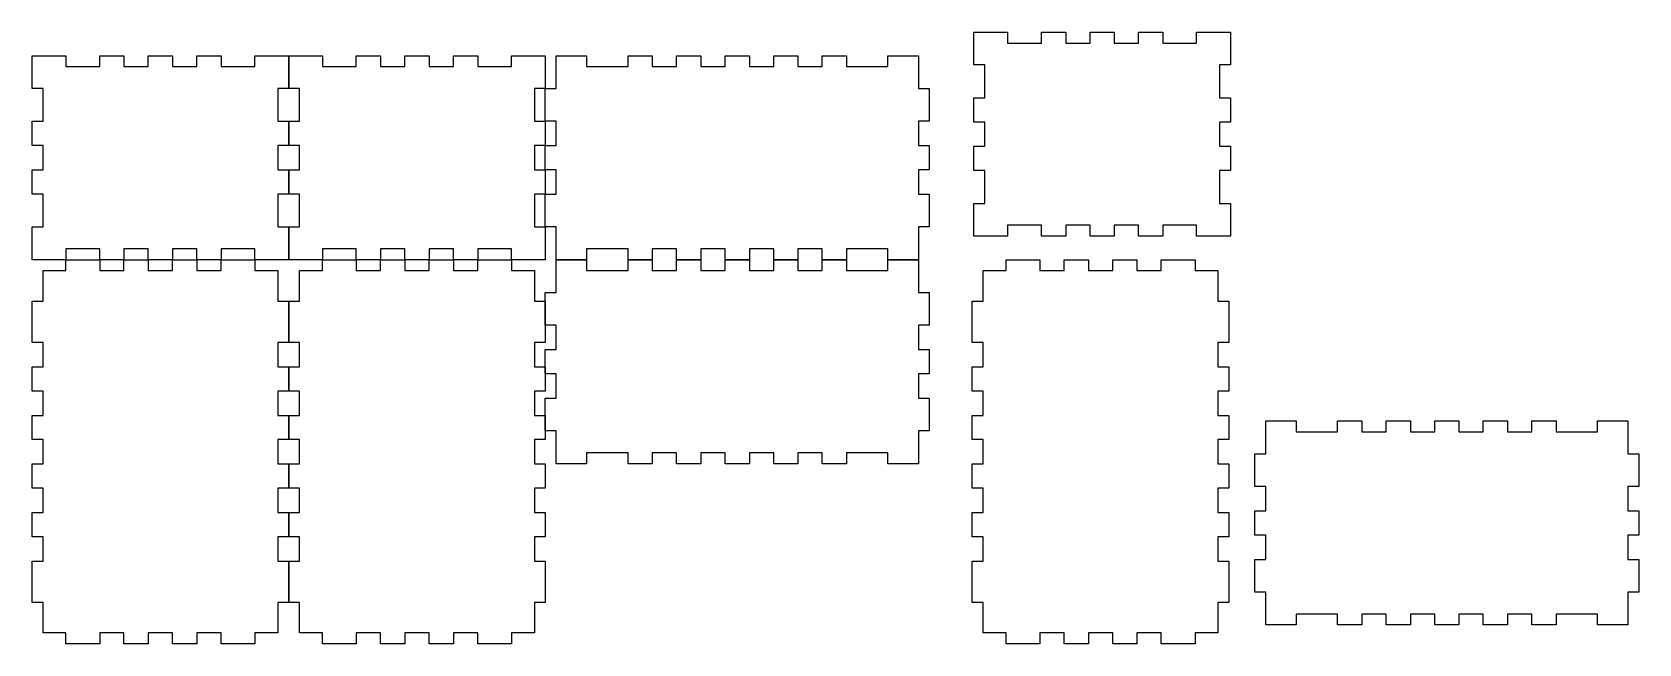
# Model space of a CAD drawing. Extents: x 6 to 403, y 6 to 157.
import ezdxf

# ---------------------------------------------------------------- set-up
doc = ezdxf.new("R2010")
doc.units = 0
doc.layers.get('0').update_dxf_attribs({"linetype": 'CONTINUOUS'})

msp = doc.modelspace()

# ---------------------------------------------------------------- linework, layer by layer
at = {"color": 7}
for p, q in [((6, 151.3), (14.35, 151.3)), ((6, 143.2), (6, 151.3)), ((14.35, 151.3), (14.35, 148.6)), ((22.7, 148.6), (22.7, 151.3)), ((22.7, 151.3), (28.7, 151.3)), ((28.7, 151.3), (28.7, 148.6)), ((34.7, 148.6), (34.7, 151.3)), ((34.7, 151.3), (40.7, 151.3)), ((40.7, 151.3), (40.7, 148.6)), ((46.7, 148.6), (46.7, 151.3)), ((46.7, 151.3), (52.7, 151.3)), ((52.7, 151.3), (52.7, 148.6)), ((61.05, 148.6), (61.05, 151.3)), ((61.05, 151.3), (69.4, 151.3)), ((69.4, 151.3), (69.4, 143.2)), ((69.4, 151.3), (77.75, 151.3)), ((69.4, 143.2), (69.4, 151.3)), ((77.75, 151.3), (77.75, 148.6)), ((86.1, 148.6), (86.1, 151.3)), ((86.1, 151.3), (92.1, 151.3)), ((92.1, 151.3), (92.1, 148.6)), ((98.1, 148.6), (98.1, 151.3)), ((98.1, 151.3), (104.1, 151.3)), ((104.1, 151.3), (104.1, 148.6)), ((110.1, 148.6), (110.1, 151.3)), ((110.1, 151.3), (116.1, 151.3)), ((116.1, 151.3), (116.1, 148.6)), ((124.45, 148.6), (124.45, 151.3)), ((124.45, 151.3), (132.8, 151.3)), ((132.8, 151.3), (132.8, 143.2)), ((135.5, 151.3), (143.03, 151.3)), ((135.5, 143.2), (135.5, 151.3)), ((143.03, 151.3), (143.03, 148.6)), ((153.25, 148.6), (153.25, 151.3)), ((153.25, 151.3), (159.25, 151.3)), ((159.25, 151.3), (159.25, 148.6)), ((165.25, 148.6), (165.25, 151.3)), ((165.25, 151.3), (171.25, 151.3)), ((171.25, 151.3), (171.25, 148.6)), ((177.25, 148.6), (177.25, 151.3)), ((177.25, 151.3), (183.25, 151.3)), ((183.25, 151.3), (183.25, 148.6)), ((189.25, 148.6), (189.25, 151.3)), ((189.25, 151.3), (195.25, 151.3)), ((195.25, 151.3), (195.25, 148.6)), ((201.25, 148.6), (201.25, 151.3)), ((201.25, 151.3), (207.25, 151.3)), ((207.25, 151.3), (207.25, 148.6)), ((217.48, 148.6), (217.48, 151.3)), ((217.48, 151.3), (225, 151.3)), ((225, 151.3), (225, 143.2)), ((14.35, 148.6), (22.7, 148.6)), ((28.7, 148.6), (34.7, 148.6)), ((40.7, 148.6), (46.7, 148.6)), ((52.7, 148.6), (61.05, 148.6)), ((77.75, 148.6), (86.1, 148.6)), ((92.1, 148.6), (98.1, 148.6)), ((104.1, 148.6), (110.1, 148.6)), ((116.1, 148.6), (124.45, 148.6)), ((143.03, 148.6), (153.25, 148.6)), ((159.25, 148.6), (165.25, 148.6)), ((171.25, 148.6), (177.25, 148.6)), ((183.25, 148.6), (189.25, 148.6)), ((195.25, 148.6), (201.25, 148.6)), ((207.25, 148.6), (217.48, 148.6)), ((8.7, 143.2), (6, 143.2)), ((8.7, 135.1), (8.7, 143.2)), ((69.4, 143.2), (66.7, 143.2)), ((66.7, 143.2), (66.7, 135.1)), ((72.1, 143.2), (69.4, 143.2)), ((72.1, 135.1), (72.1, 143.2)), ((132.8, 143.2), (130.1, 143.2)), ((130.1, 143.2), (130.1, 135.1)), ((132.8, 135.1), (132.8, 143.2)), ((132.8, 143.2), (135.5, 143.2)), ((225, 143.2), (227.7, 143.2)), ((227.7, 143.2), (227.7, 135.1)), ((6, 129.1), (6, 135.1)), ((6, 135.1), (8.7, 135.1)), ((66.7, 135.1), (69.4, 135.1)), ((69.4, 135.1), (69.4, 129.1)), ((69.4, 129.1), (69.4, 135.1)), ((69.4, 135.1), (72.1, 135.1)), ((130.1, 135.1), (132.8, 135.1)), ((132.8, 135.1), (132.8, 129.1)), ((135.5, 135.1), (132.8, 135.1)), ((135.5, 129.1), (135.5, 135.1)), ((227.7, 135.1), (225, 135.1)), ((225, 135.1), (225, 129.1)), ((8.7, 129.1), (6, 129.1)), ((8.7, 123.1), (8.7, 129.1)), ((69.4, 129.1), (66.7, 129.1)), ((66.7, 129.1), (66.7, 123.1)), ((72.1, 129.1), (69.4, 129.1)), ((72.1, 123.1), (72.1, 129.1)), ((132.8, 129.1), (130.1, 129.1)), ((130.1, 129.1), (130.1, 123.1)), ((132.8, 123.1), (132.8, 129.1)), ((132.8, 129.1), (135.5, 129.1)), ((225, 129.1), (227.7, 129.1)), ((227.7, 129.1), (227.7, 123.1)), ((6, 117.1), (6, 123.1)), ((6, 123.1), (8.7, 123.1)), ((66.7, 123.1), (69.4, 123.1)), ((69.4, 123.1), (69.4, 117.1)), ((69.4, 117.1), (69.4, 123.1)), ((69.4, 123.1), (72.1, 123.1)), ((130.1, 123.1), (132.8, 123.1)), ((132.8, 123.1), (132.8, 117.1)), ((135.5, 123.1), (132.8, 123.1)), ((135.5, 117.1), (135.5, 123.1)), ((227.7, 123.1), (225, 123.1)), ((225, 123.1), (225, 117.1)), ((8.7, 117.1), (6, 117.1)), ((8.7, 109), (8.7, 117.1)), ((69.4, 117.1), (66.7, 117.1)), ((66.7, 117.1), (66.7, 109)), ((72.1, 117.1), (69.4, 117.1)), ((72.1, 109), (72.1, 117.1)), ((132.8, 117.1), (130.1, 117.1)), ((130.1, 117.1), (130.1, 109)), ((132.8, 109), (132.8, 117.1)), ((132.8, 117.1), (135.5, 117.1)), ((225, 117.1), (227.7, 117.1)), ((227.7, 117.1), (227.7, 109)), ((6, 100.9), (6, 109)), ((6, 109), (8.7, 109)), ((66.7, 109), (69.4, 109)), ((69.4, 109), (69.4, 100.9)), ((69.4, 100.9), (69.4, 109)), ((69.4, 109), (72.1, 109)), ((130.1, 109), (132.8, 109)), ((132.8, 109), (132.8, 100.9)), ((135.5, 109), (132.8, 109)), ((135.5, 100.9), (135.5, 109)), ((227.7, 109), (225, 109)), ((225, 109), (225, 100.9)), ((22.7, 103.6), (14.35, 103.6)), ((14.35, 103.6), (14.35, 100.9)), ((22.7, 100.9), (22.7, 103.6)), ((34.7, 103.6), (28.7, 103.6)), ((28.7, 103.6), (28.7, 100.9)), ((34.7, 100.9), (34.7, 103.6)), ((46.7, 103.6), (40.7, 103.6)), ((40.7, 103.6), (40.7, 100.9)), ((46.7, 100.9), (46.7, 103.6)), ((61.05, 103.6), (52.7, 103.6)), ((52.7, 103.6), (52.7, 100.9)), ((61.05, 100.9), (61.05, 103.6)), ((86.1, 103.6), (77.75, 103.6)), ((77.75, 103.6), (77.75, 100.9)), ((86.1, 100.9), (86.1, 103.6)), ((98.1, 103.6), (92.1, 103.6)), ((92.1, 103.6), (92.1, 100.9)), ((98.1, 100.9), (98.1, 103.6)), ((110.1, 103.6), (104.1, 103.6)), ((104.1, 103.6), (104.1, 100.9)), ((110.1, 100.9), (110.1, 103.6)), ((124.45, 103.6), (116.1, 103.6)), ((116.1, 103.6), (116.1, 100.9)), ((124.45, 100.9), (124.45, 103.6)), ((153.25, 103.6), (143.03, 103.6)), ((143.03, 103.6), (143.03, 100.9)), ((153.25, 100.9), (153.25, 103.6)), ((165.25, 103.6), (159.25, 103.6)), ((159.25, 103.6), (159.25, 100.9)), ((165.25, 100.9), (165.25, 103.6)), ((177.25, 103.6), (171.25, 103.6)), ((171.25, 103.6), (171.25, 100.9)), ((177.25, 100.9), (177.25, 103.6)), ((189.25, 103.6), (183.25, 103.6)), ((183.25, 103.6), (183.25, 100.9)), ((189.25, 100.9), (189.25, 103.6)), ((201.25, 103.6), (195.25, 103.6)), ((195.25, 103.6), (195.25, 100.9)), ((201.25, 100.9), (201.25, 103.6)), ((217.48, 103.6), (207.25, 103.6)), ((207.25, 103.6), (207.25, 100.9)), ((217.48, 100.9), (217.48, 103.6)), ((14.35, 100.9), (6, 100.9)), ((14.35, 98.2), (14.35, 100.9)), ((14.35, 100.9), (22.7, 100.9)), ((28.7, 100.9), (22.7, 100.9)), ((22.7, 100.9), (22.7, 98.2)), ((28.7, 98.2), (28.7, 100.9)), ((28.7, 100.9), (34.7, 100.9)), ((40.7, 100.9), (34.7, 100.9)), ((34.7, 100.9), (34.7, 98.2)), ((40.7, 98.2), (40.7, 100.9)), ((40.7, 100.9), (46.7, 100.9)), ((52.7, 100.9), (46.7, 100.9)), ((46.7, 100.9), (46.7, 98.2)), ((52.7, 98.2), (52.7, 100.9)), ((52.7, 100.9), (61.05, 100.9)), ((69.4, 100.9), (61.05, 100.9)), ((61.05, 100.9), (61.05, 98.2)), ((77.75, 100.9), (69.4, 100.9)), ((77.75, 98.2), (77.75, 100.9)), ((77.75, 100.9), (86.1, 100.9)), ((92.1, 100.9), (86.1, 100.9)), ((86.1, 100.9), (86.1, 98.2)), ((92.1, 98.2), (92.1, 100.9)), ((92.1, 100.9), (98.1, 100.9)), ((104.1, 100.9), (98.1, 100.9)), ((98.1, 100.9), (98.1, 98.2)), ((104.1, 98.2), (104.1, 100.9)), ((104.1, 100.9), (110.1, 100.9)), ((116.1, 100.9), (110.1, 100.9)), ((110.1, 100.9), (110.1, 98.2)), ((116.1, 98.2), (116.1, 100.9)), ((116.1, 100.9), (124.45, 100.9)), ((132.8, 100.9), (124.45, 100.9)), ((124.45, 100.9), (124.45, 98.2)), ((143.03, 100.9), (135.5, 100.9)), ((135.5, 100.9), (143.03, 100.9)), ((135.5, 92.8), (135.5, 100.9)), ((143.03, 100.9), (143.03, 98.2)), ((159.25, 100.9), (153.25, 100.9)), ((153.25, 98.2), (153.25, 100.9)), ((153.25, 100.9), (159.25, 100.9)), ((159.25, 100.9), (159.25, 98.2)), ((171.25, 100.9), (165.25, 100.9)), ((165.25, 98.2), (165.25, 100.9)), ((165.25, 100.9), (171.25, 100.9)), ((171.25, 100.9), (171.25, 98.2)), ((183.25, 100.9), (177.25, 100.9)), ((177.25, 98.2), (177.25, 100.9)), ((177.25, 100.9), (183.25, 100.9)), ((183.25, 100.9), (183.25, 98.2)), ((195.25, 100.9), (189.25, 100.9)), ((189.25, 98.2), (189.25, 100.9)), ((189.25, 100.9), (195.25, 100.9)), ((195.25, 100.9), (195.25, 98.2)), ((207.25, 100.9), (201.25, 100.9)), ((201.25, 98.2), (201.25, 100.9)), ((201.25, 100.9), (207.25, 100.9)), ((207.25, 100.9), (207.25, 98.2)), ((225, 100.9), (217.48, 100.9)), ((217.48, 98.2), (217.48, 100.9)), ((217.48, 100.9), (225, 100.9)), ((225, 100.9), (225, 92.8)), ((8.7, 98.2), (14.35, 98.2)), ((8.7, 90.67), (8.7, 98.2)), ((22.7, 98.2), (28.7, 98.2)), ((34.7, 98.2), (40.7, 98.2)), ((46.7, 98.2), (52.7, 98.2)), ((61.05, 98.2), (66.7, 98.2)), ((66.7, 98.2), (66.7, 90.67)), ((72.1, 98.2), (77.75, 98.2)), ((72.1, 90.67), (72.1, 98.2)), ((86.1, 98.2), (92.1, 98.2)), ((98.1, 98.2), (104.1, 98.2)), ((110.1, 98.2), (116.1, 98.2)), ((124.45, 98.2), (130.1, 98.2)), ((130.1, 98.2), (130.1, 90.67)), ((143.03, 98.2), (153.25, 98.2)), ((159.25, 98.2), (165.25, 98.2)), ((171.25, 98.2), (177.25, 98.2)), ((183.25, 98.2), (189.25, 98.2)), ((195.25, 98.2), (201.25, 98.2)), ((207.25, 98.2), (217.48, 98.2)), ((132.8, 84.7), (132.8, 92.8)), ((132.8, 92.8), (135.5, 92.8)), ((225, 92.8), (227.7, 92.8)), ((227.7, 92.8), (227.7, 84.7)), ((6, 80.45), (6, 90.67)), ((6, 90.67), (8.7, 90.67)), ((66.7, 90.67), (69.4, 90.67)), ((69.4, 90.67), (69.4, 80.45)), ((69.4, 80.45), (69.4, 90.67)), ((69.4, 90.67), (72.1, 90.67)), ((130.1, 90.67), (132.8, 90.67)), ((132.8, 90.67), (132.8, 80.45)), ((135.5, 84.7), (132.8, 84.7)), ((135.5, 78.7), (135.5, 84.7)), ((227.7, 84.7), (225, 84.7)), ((225, 84.7), (225, 78.7)), ((8.7, 80.45), (6, 80.45)), ((8.7, 74.45), (8.7, 80.45)), ((69.4, 80.45), (66.7, 80.45)), ((66.7, 80.45), (66.7, 74.45)), ((72.1, 80.45), (69.4, 80.45)), ((72.1, 74.45), (72.1, 80.45)), ((132.8, 80.45), (130.1, 80.45)), ((130.1, 80.45), (130.1, 74.45)), ((132.8, 72.7), (132.8, 78.7)), ((132.8, 78.7), (135.5, 78.7)), ((225, 78.7), (227.7, 78.7)), ((227.7, 78.7), (227.7, 72.7)), ((6, 68.45), (6, 74.45)), ((6, 74.45), (8.7, 74.45)), ((66.7, 74.45), (69.4, 74.45)), ((69.4, 74.45), (69.4, 68.45)), ((69.4, 68.45), (69.4, 74.45)), ((69.4, 74.45), (72.1, 74.45)), ((130.1, 74.45), (132.8, 74.45)), ((132.8, 74.45), (132.8, 68.45)), ((135.5, 72.7), (132.8, 72.7)), ((135.5, 66.7), (135.5, 72.7)), ((227.7, 72.7), (225, 72.7)), ((225, 72.7), (225, 66.7)), ((8.7, 68.45), (6, 68.45)), ((8.7, 62.45), (8.7, 68.45)), ((69.4, 68.45), (66.7, 68.45)), ((66.7, 68.45), (66.7, 62.45)), ((72.1, 68.45), (69.4, 68.45)), ((72.1, 62.45), (72.1, 68.45)), ((132.8, 68.45), (130.1, 68.45)), ((130.1, 68.45), (130.1, 62.45)), ((132.8, 58.6), (132.8, 66.7)), ((132.8, 66.7), (135.5, 66.7)), ((225, 66.7), (227.7, 66.7)), ((227.7, 66.7), (227.7, 58.6)), ((6, 56.45), (6, 62.45)), ((6, 62.45), (8.7, 62.45)), ((66.7, 62.45), (69.4, 62.45)), ((69.4, 62.45), (69.4, 56.45)), ((69.4, 56.45), (69.4, 62.45)), ((69.4, 62.45), (72.1, 62.45)), ((130.1, 62.45), (132.8, 62.45)), ((132.8, 62.45), (132.8, 56.45)), ((8.7, 56.45), (6, 56.45)), ((8.7, 50.45), (8.7, 56.45)), ((69.4, 56.45), (66.7, 56.45)), ((66.7, 56.45), (66.7, 50.45)), ((72.1, 56.45), (69.4, 56.45)), ((72.1, 50.45), (72.1, 56.45)), ((132.8, 56.45), (130.1, 56.45)), ((130.1, 56.45), (130.1, 50.45)), ((135.5, 58.6), (132.8, 58.6)), ((135.5, 50.5), (135.5, 58.6)), ((227.7, 58.6), (225, 58.6)), ((225, 58.6), (225, 50.5)), ((153.25, 53.2), (143.03, 53.2)), ((143.03, 53.2), (143.03, 50.5)), ((153.25, 50.5), (153.25, 53.2)), ((165.25, 53.2), (159.25, 53.2)), ((159.25, 53.2), (159.25, 50.5)), ((165.25, 50.5), (165.25, 53.2)), ((177.25, 53.2), (171.25, 53.2)), ((171.25, 53.2), (171.25, 50.5)), ((177.25, 50.5), (177.25, 53.2)), ((189.25, 53.2), (183.25, 53.2)), ((183.25, 53.2), (183.25, 50.5)), ((189.25, 50.5), (189.25, 53.2)), ((201.25, 53.2), (195.25, 53.2)), ((195.25, 53.2), (195.25, 50.5)), ((201.25, 50.5), (201.25, 53.2)), ((217.48, 53.2), (207.25, 53.2)), ((207.25, 53.2), (207.25, 50.5)), ((217.48, 50.5), (217.48, 53.2)), ((6, 44.45), (6, 50.45)), ((6, 50.45), (8.7, 50.45)), ((66.7, 50.45), (69.4, 50.45)), ((69.4, 50.45), (69.4, 44.45)), ((69.4, 44.45), (69.4, 50.45)), ((69.4, 50.45), (72.1, 50.45)), ((130.1, 50.45), (132.8, 50.45)), ((132.8, 50.45), (132.8, 44.45)), ((143.03, 50.5), (135.5, 50.5)), ((159.25, 50.5), (153.25, 50.5)), ((171.25, 50.5), (165.25, 50.5)), ((183.25, 50.5), (177.25, 50.5)), ((195.25, 50.5), (189.25, 50.5)), ((207.25, 50.5), (201.25, 50.5)), ((225, 50.5), (217.48, 50.5)), ((8.7, 44.45), (6, 44.45)), ((8.7, 38.45), (8.7, 44.45)), ((69.4, 44.45), (66.7, 44.45)), ((66.7, 44.45), (66.7, 38.45)), ((72.1, 44.45), (69.4, 44.45)), ((72.1, 38.45), (72.1, 44.45)), ((132.8, 44.45), (130.1, 44.45)), ((130.1, 44.45), (130.1, 38.45)), ((6, 32.45), (6, 38.45)), ((6, 38.45), (8.7, 38.45)), ((66.7, 38.45), (69.4, 38.45)), ((69.4, 38.45), (69.4, 32.45)), ((69.4, 32.45), (69.4, 38.45)), ((69.4, 38.45), (72.1, 38.45)), ((130.1, 38.45), (132.8, 38.45)), ((132.8, 38.45), (132.8, 32.45)), ((8.7, 32.45), (6, 32.45)), ((8.7, 26.45), (8.7, 32.45)), ((69.4, 32.45), (66.7, 32.45)), ((66.7, 32.45), (66.7, 26.45)), ((72.1, 32.45), (69.4, 32.45)), ((72.1, 26.45), (72.1, 32.45)), ((132.8, 32.45), (130.1, 32.45)), ((130.1, 32.45), (130.1, 26.45)), ((6, 16.22), (6, 26.45)), ((6, 26.45), (8.7, 26.45)), ((66.7, 26.45), (69.4, 26.45)), ((69.4, 26.45), (69.4, 16.22)), ((69.4, 16.22), (69.4, 26.45)), ((69.4, 26.45), (72.1, 26.45)), ((130.1, 26.45), (132.8, 26.45)), ((132.8, 26.45), (132.8, 16.22)), ((8.7, 16.22), (6, 16.22)), ((8.7, 8.7), (8.7, 16.22)), ((69.4, 16.22), (66.7, 16.22)), ((66.7, 16.22), (66.7, 8.7)), ((72.1, 16.22), (69.4, 16.22)), ((72.1, 8.7), (72.1, 16.22)), ((132.8, 16.22), (130.1, 16.22)), ((130.1, 16.22), (130.1, 8.7)), ((14.35, 8.7), (8.7, 8.7)), ((14.35, 6), (14.35, 8.7)), ((28.7, 8.7), (22.7, 8.7)), ((22.7, 8.7), (22.7, 6)), ((28.7, 6), (28.7, 8.7)), ((40.7, 8.7), (34.7, 8.7)), ((34.7, 8.7), (34.7, 6)), ((40.7, 6), (40.7, 8.7)), ((52.7, 8.7), (46.7, 8.7)), ((46.7, 8.7), (46.7, 6)), ((52.7, 6), (52.7, 8.7)), ((66.7, 8.7), (61.05, 8.7)), ((61.05, 8.7), (61.05, 6)), ((77.75, 8.7), (72.1, 8.7)), ((77.75, 6), (77.75, 8.7)), ((92.1, 8.7), (86.1, 8.7)), ((86.1, 8.7), (86.1, 6)), ((92.1, 6), (92.1, 8.7)), ((104.1, 8.7), (98.1, 8.7)), ((98.1, 8.7), (98.1, 6)), ((104.1, 6), (104.1, 8.7)), ((116.1, 8.7), (110.1, 8.7)), ((110.1, 8.7), (110.1, 6)), ((116.1, 6), (116.1, 8.7)), ((130.1, 8.7), (124.45, 8.7)), ((124.45, 8.7), (124.45, 6)), ((22.7, 6), (14.35, 6)), ((34.7, 6), (28.7, 6)), ((46.7, 6), (40.7, 6)), ((61.05, 6), (52.7, 6)), ((86.1, 6), (77.75, 6)), ((98.1, 6), (92.1, 6)), ((110.1, 6), (104.1, 6)), ((124.45, 6), (116.1, 6))]:
    msp.add_line(p, q, dxfattribs=at)
at = {"linetype": 'ByBlock'}
for points in [[(238.71, 106.72), (238.71, 114.82), (241.41, 114.82), (241.41, 122.92), (238.71, 122.92), (238.71, 128.92), (241.41, 128.92), (241.41, 134.92), (238.71, 134.92), (238.71, 140.92), (241.41, 140.92), (241.41, 149.02), (238.71, 149.02), (238.71, 157.12), (247.06, 157.12), (247.06, 154.42), (255.41, 154.42), (255.41, 157.12), (261.41, 157.12), (261.41, 154.42), (267.41, 154.42), (267.41, 157.12), (273.41, 157.12), (273.41, 154.42), (279.41, 154.42), (279.41, 157.12), (285.41, 157.12), (285.41, 154.42), (293.76, 154.42), (293.76, 157.12), (302.11, 157.12), (302.11, 149.02), (299.41, 149.02), (299.41, 140.92), (302.11, 140.92), (302.11, 134.92), (299.41, 134.92), (299.41, 128.92), (302.11, 128.92), (302.11, 122.92), (299.41, 122.92), (299.41, 114.82), (302.11, 114.82), (302.11, 106.72), (293.76, 106.72), (293.76, 109.42), (285.41, 109.42), (285.41, 106.72), (279.41, 106.72), (279.41, 109.42), (273.41, 109.42), (273.41, 106.72), (267.41, 106.72), (267.41, 109.42), (261.41, 109.42), (261.41, 106.72), (255.41, 106.72), (255.41, 109.42), (247.06, 109.42), (247.06, 106.72), (238.71, 106.72)], [(241.02, 8.7), (241.02, 16.22), (238.32, 16.22), (238.32, 26.45), (241.02, 26.45), (241.02, 32.45), (238.32, 32.45), (238.32, 38.45), (241.02, 38.45), (241.02, 44.45), (238.32, 44.45), (238.32, 50.45), (241.02, 50.45), (241.02, 56.45), (238.32, 56.45), (238.32, 62.45), (241.02, 62.45), (241.02, 68.45), (238.32, 68.45), (238.32, 74.45), (241.02, 74.45), (241.02, 80.45), (238.32, 80.45), (238.32, 90.67), (241.02, 90.67), (241.02, 98.2), (246.67, 98.2), (246.67, 100.9), (255.02, 100.9), (255.02, 98.2), (261.02, 98.2), (261.02, 100.9), (267.02, 100.9), (267.02, 98.2), (273.02, 98.2), (273.02, 100.9), (279.02, 100.9), (279.02, 98.2), (285.02, 98.2), (285.02, 100.9), (293.37, 100.9), (293.37, 98.2), (299.02, 98.2), (299.02, 90.67), (301.72, 90.67), (301.72, 80.45), (299.02, 80.45), (299.02, 74.45), (301.72, 74.45), (301.72, 68.45), (299.02, 68.45), (299.02, 62.45), (301.72, 62.45), (301.72, 56.45), (299.02, 56.45), (299.02, 50.45), (301.72, 50.45), (301.72, 44.45), (299.02, 44.45), (299.02, 38.45), (301.72, 38.45), (301.72, 32.45), (299.02, 32.45), (299.02, 26.45), (301.72, 26.45), (301.72, 16.22), (299.02, 16.22), (299.02, 8.7), (293.37, 8.7), (293.37, 6), (285.02, 6), (285.02, 8.7), (279.02, 8.7), (279.02, 6), (273.02, 6), (273.02, 8.7), (267.02, 8.7), (267.02, 6), (261.02, 6), (261.02, 8.7), (255.02, 8.7), (255.02, 6), (246.67, 6), (246.67, 8.7), (241.02, 8.7)], [(310.84, 10.67), (310.84, 18.77), (308.14, 18.77), (308.14, 26.87), (310.84, 26.87), (310.84, 32.87), (308.14, 32.87), (308.14, 38.87), (310.84, 38.87), (310.84, 44.87), (308.14, 44.87), (308.14, 52.97), (310.84, 52.97), (310.84, 61.07), (318.36, 61.07), (318.36, 58.37), (328.59, 58.37), (328.59, 61.07), (334.59, 61.07), (334.59, 58.37), (340.59, 58.37), (340.59, 61.07), (346.59, 61.07), (346.59, 58.37), (352.59, 58.37), (352.59, 61.07), (358.59, 61.07), (358.59, 58.37), (364.59, 58.37), (364.59, 61.07), (370.59, 61.07), (370.59, 58.37), (376.59, 58.37), (376.59, 61.07), (382.59, 61.07), (382.59, 58.37), (392.81, 58.37), (392.81, 61.07), (400.34, 61.07), (400.34, 52.97), (403.04, 52.97), (403.04, 44.87), (400.34, 44.87), (400.34, 38.87), (403.04, 38.87), (403.04, 32.87), (400.34, 32.87), (400.34, 26.87), (403.04, 26.87), (403.04, 18.77), (400.34, 18.77), (400.34, 10.67), (392.81, 10.67), (392.81, 13.37), (382.59, 13.37), (382.59, 10.67), (376.59, 10.67), (376.59, 13.37), (370.59, 13.37), (370.59, 10.67), (364.59, 10.67), (364.59, 13.37), (358.59, 13.37), (358.59, 10.67), (352.59, 10.67), (352.59, 13.37), (346.59, 13.37), (346.59, 10.67), (340.59, 10.67), (340.59, 13.37), (334.59, 13.37), (334.59, 10.67), (328.59, 10.67), (328.59, 13.37), (318.36, 13.37), (318.36, 10.67), (310.84, 10.67)]]:
    msp.add_lwpolyline(points, dxfattribs=at)

doc.saveas('drawing.dxf')
